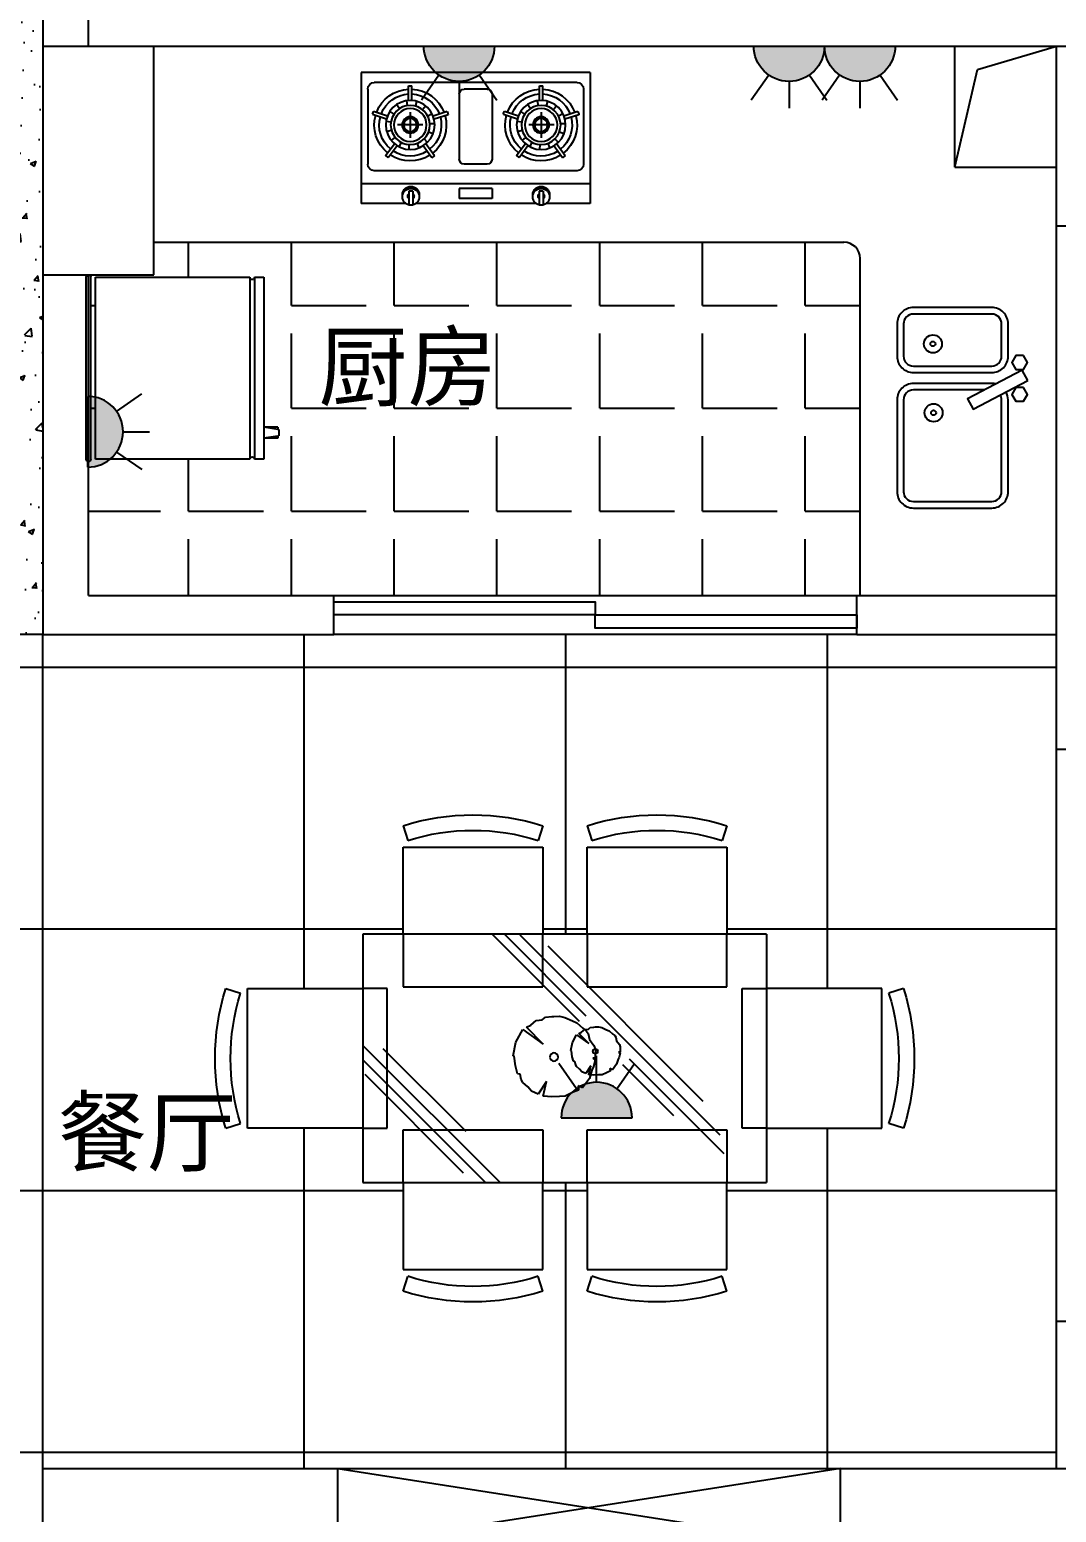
# Model space of a CAD drawing. Header units: millimetres. Extents: x 1149180 to 1411665549, y -85375798 to -28940.
# Drawn here: x 1157755 to 1160895, y -126989 to -122454 of the extents above; entities that cross this region are included whole.
import ezdxf

# ---------------------------------------------------------------- set-up
doc = ezdxf.new("R2010")
doc.units = ezdxf.units.MM
for name, color, linetype in [('44', 4, 'Continuous'), ('FL', 3, 'Continuous'), ('FUN', 2, 'Continuous'), ('GSHTK', 7, 'Continuous'), ('LL', 40, 'Continuous'), ('辅助线', 5, 'Continuous')]:
    doc.layers.add(name, color=color, linetype=linetype)
doc.styles.get("Standard").update_dxf_attribs({"font": 'txt', "bigfont": 'gbcbig.shx'})

# ---------------------------------------------------------------- blocks, each defined once
blk = doc.blocks.new('ljhljl')
at = {"color": 4}
for p, q in [((69457, -3973), (69321.1, -3973)), ((69321.1, -4373), (69321.1, -3973)), ((69855.6, -3973), (69488.4, -3973)), ((70021.1, -3973), (69887, -3973)), ((70021.1, -4373), (70021.1, -3973)), ((70021.1, -4033), (69321.1, -4033)), ((70021.1, -4373), (69321.1, -4373))]:
    blk.add_line(p, q, dxfattribs=at)
at = {"color": 8}
for p, q in [((69466.5, -4010.6), (69466.5, -3968.4)), ((69478.5, -4010.6), (69478.5, -3968.3)), ((69721.1, -3988.5), (69621.1, -3988.5)), ((69621.1, -4018.5), (69621.1, -3988.5)), ((69721.1, -4018.5), (69721.1, -3988.5)), ((69865.1, -4010.6), (69865.1, -3968.4)), ((69877.1, -4010.6), (69877.1, -3968.3)), ((69478.5, -4010.6), (69466.5, -4010.6)), ((69721.1, -4018.5), (69621.1, -4018.5)), ((69877.1, -4010.6), (69865.1, -4010.6)), ((69981.1, -4073), (69361.1, -4073)), ((69341.1, -4323), (69341.1, -4093)), ((69395.8, -4119.4), (69422.6, -4155.7)), ((69403.8, -4113.5), (69430.6, -4149.8)), ((69536.8, -4112.4), (69510.5, -4149.2)), ((69544.9, -4118.2), (69518.7, -4155)), ((69621.1, -4308), (69621.1, -4108)), ((69706.1, -4093), (69636.1, -4093)), ((69721.1, -4308), (69721.1, -4108)), ((69795.8, -4119.4), (69822.6, -4155.7)), ((69803.8, -4113.5), (69830.6, -4149.8)), ((69936.8, -4112.4), (69910.5, -4149.2)), ((69944.9, -4118.2), (69918.7, -4155)), ((70001.1, -4323), (70001.1, -4093)), ((69412.8, -4165.8), (69424.5, -4175.2)), ((69437, -4146.1), (69443.8, -4159.5)), ((69467.2, -4138.1), (69467.9, -4153)), ((69498, -4142.9), (69492.6, -4156.9)), ((69524.1, -4159.9), (69513.5, -4170.5)), ((69812.8, -4165.8), (69824.5, -4175.2)), ((69837, -4146.1), (69843.8, -4159.5)), ((69867.2, -4138.1), (69867.9, -4153)), ((69898, -4142.9), (69892.6, -4156.9)), ((69924.1, -4159.9), (69913.5, -4170.5)), ((69398.6, -4193.5), (69413.1, -4197.4)), ((69509.8, -4213), (69432.3, -4213)), ((69471.1, -4252.6), (69471.1, -4173.4)), ((69541.1, -4186.1), (69527.1, -4191.5)), ((69546, -4216.9), (69531, -4216.1)), ((69798.6, -4193.5), (69813.1, -4197.4)), ((69910.7, -4213), (69833.2, -4213)), ((69871.1, -4252.6), (69871.1, -4173.4)), ((69941.1, -4186.1), (69927.1, -4191.5)), ((69946, -4216.9), (69931, -4216.1)), ((69355.7, -4246.2), (69398.5, -4231.9)), ((69358.8, -4255.7), (69401.7, -4241.4)), ((69397, -4224.7), (69411.8, -4222.3)), ((69408.2, -4253.8), (69420.8, -4245.6)), ((69518.3, -4271.2), (69508.8, -4259.6)), ((69537.9, -4247), (69524.5, -4240.2)), ((69584, -4253.9), (69540.9, -4240.3)), ((69587, -4244.4), (69543.9, -4230.7)), ((69755.7, -4246.2), (69798.5, -4231.9)), ((69758.8, -4255.7), (69801.7, -4241.4)), ((69797, -4224.7), (69811.8, -4222.3)), ((69808.2, -4253.8), (69820.8, -4245.6)), ((69918.3, -4271.2), (69908.8, -4259.6)), ((69937.9, -4247), (69924.5, -4240.2)), ((69984, -4253.9), (69940.9, -4240.3)), ((69987, -4244.4), (69943.9, -4230.7)), ((69430.2, -4275.9), (69438.4, -4263.3)), ((69459.4, -4287), (69461.7, -4272.2)), ((69466.1, -4287.8), (69466.1, -4332.8)), ((69476.1, -4287.8), (69476.1, -4332.8)), ((69490.5, -4285.4), (69486.6, -4270.9)), ((69830.2, -4275.9), (69838.4, -4263.3)), ((69859.4, -4287), (69861.7, -4272.2)), ((69866.1, -4287.8), (69866.1, -4332.8)), ((69876.1, -4287.8), (69876.1, -4332.8)), ((69890.5, -4285.4), (69886.6, -4270.9)), ((69981.1, -4343), (69361.1, -4343)), ((69706.1, -4323), (69636.1, -4323))]:
    blk.add_line(p, q, dxfattribs=at)
for centre, radius in [((69471.1, -4213), 75), ((69471.1, -4213), 60), ((69471.1, -4213), 50), ((69871.1, -4213), 75), ((69871.1, -4213), 60), ((69871.1, -4213), 50), ((69471.1, -4213), 25), ((69471.1, -4213), 20), ((69871.1, -4213), 25), ((69871.1, -4213), 20)]:
    blk.add_circle(centre, radius, dxfattribs=at)
for centre, radius, start, end in [((69472.7, -3993.3), 25.7, 157.5, 180), ((69472.7, -3993.3), 25.7, 135, 157.5), ((69472.7, -3993.3), 25.7, 112.5, 135), ((69472.7, -3993.3), 25.7, 90, 112.5), ((69472.9, -3995.1), 9.75, 131.223, 228.777), ((69472.7, -3993.3), 25.7, 67.5, 90), ((69472.9, -3995.1), 9.75, 304.9148, 55.0852), ((69472.7, -3993.3), 25.7, 45, 67.5), ((69472.7, -3993.3), 25.7, 22.5, 45), ((69472.7, -3993.3), 25.7, 0, 22.5), ((69871.3, -3993.3), 25.7, 157.5, 180), ((69871.3, -3993.3), 25.7, 135, 157.5), ((69871.3, -3993.3), 25.7, 112.5, 135), ((69871.3, -3993.3), 25.7, 90, 112.5), ((69871.5, -3995.1), 9.75, 131.223, 228.777), ((69871.3, -3993.3), 25.7, 67.5, 90), ((69871.5, -3995.1), 9.75, 304.9148, 55.0852), ((69871.3, -3993.3), 25.7, 45, 67.5), ((69871.3, -3993.3), 25.7, 22.5, 45), ((69871.3, -3993.3), 25.7, 360, 22.5), ((69472.7, -3993.3), 25.7, 180, 202.5), ((69472.7, -3999.6), 25.7, 172.9577, 180), ((69472.7, -3999.6), 25.7, 180, 202.5), ((69472.7, -3993.3), 25.7, 202.5, 225), ((69472.7, -3999.6), 25.7, 202.5, 225), ((69472.7, -3993.3), 25.7, 225, 247.5), ((69472.7, -3999.6), 25.7, 225, 247.5), ((69472.7, -3993.3), 25.7, 247.5, 270), ((69472.7, -3999.6), 25.7, 247.5, 270), ((69472.7, -3993.3), 25.7, 270, 292.5), ((69472.7, -3999.6), 25.7, 270, 292.5), ((69472.7, -3993.3), 25.7, 292.5, 315), ((69472.7, -3999.6), 25.7, 292.5, 315), ((69472.7, -3993.3), 25.7, 315, 337.5), ((69472.7, -3999.6), 25.7, 315, 337.5), ((69472.7, -3993.3), 25.7, 337.5, 360), ((69472.7, -3999.6), 25.7, 337.5, 360), ((69472.7, -3999.6), 25.7, 0, 7.0423), ((69871.3, -3993.3), 25.7, 180, 202.5), ((69871.3, -3999.6), 25.7, 172.9577, 180), ((69871.3, -3999.6), 25.7, 180, 202.5), ((69871.3, -3993.3), 25.7, 202.5, 225), ((69871.3, -3999.6), 25.7, 202.5, 225), ((69871.3, -3993.3), 25.7, 225, 247.5), ((69871.3, -3999.6), 25.7, 225, 247.5), ((69871.3, -3993.3), 25.7, 247.5, 270), ((69871.3, -3999.6), 25.7, 247.5, 270), ((69871.3, -3993.3), 25.7, 270, 292.5), ((69871.3, -3999.6), 25.7, 270, 292.5), ((69871.3, -3993.3), 25.7, 292.5, 315), ((69871.3, -3999.6), 25.7, 292.5, 315), ((69871.3, -3993.3), 25.7, 315, 337.5), ((69871.3, -3999.6), 25.7, 315, 337.5), ((69871.3, -3993.3), 25.7, 337.5, 0), ((69871.3, -3999.6), 25.7, 337.5, 0), ((69871.3, -3999.6), 25.7, 360, 7.0423), ((69361.1, -4093), 20, 90, 180), ((69981.1, -4093), 20, 0, 90), ((69471.1, -4213), 120, 124.0692, 128.8452), ((69471.1, -4213), 110, 57.0625, 123.852), ((69471.1, -4213), 95, 57.4742, 123.4403), ((69471.1, -4213), 120, 52.0692, 56.8452), ((69636.1, -4108), 15, 90, 180), ((69706.1, -4108), 15, 0, 90), ((69871.1, -4213), 120, 124.0692, 128.8452), ((69871.1, -4213), 110, 57.0625, 123.852), ((69871.1, -4213), 95, 57.4742, 123.4403), ((69871.1, -4213), 120, 52.0692, 56.8452), ((69471.1, -4213), 110, 129.0625, 195.852), ((69471.1, -4213), 95, 129.4742, 195.4403), ((69471.1, -4213), 95, 345.4742, 51.4403), ((69471.1, -4213), 110, 345.0625, 51.852), ((69871.1, -4213), 110, 129.0625, 195.852), ((69871.1, -4213), 95, 129.4742, 195.4403), ((69871.1, -4213), 95, 345.4742, 51.4403), ((69871.1, -4213), 110, 345.0625, 51.852), ((69471.1, -4213), 120, 196.0692, 200.8452), ((69471.1, -4213), 110, 201.0625, 267.3947), ((69471.1, -4213), 95, 201.4742, 266.983), ((69471.1, -4213), 95, 273.017, 339.4403), ((69471.1, -4213), 110, 272.6053, 339.852), ((69471.1, -4213), 120, 340.0692, 344.8452), ((69871.1, -4213), 120, 196.0692, 200.8452), ((69871.1, -4213), 110, 201.0625, 267.3947), ((69871.1, -4213), 95, 201.4742, 266.983), ((69871.1, -4213), 95, 273.017, 339.4403), ((69871.1, -4213), 110, 272.6053, 339.852), ((69871.1, -4213), 120, 340.0692, 344.8452), ((69361.1, -4323), 20, 180, 270), ((69471.1, -4213), 120, 267.612, 272.388), ((69636.1, -4308), 15, 180, 270), ((69706.1, -4308), 15, 270, 0), ((69871.1, -4213), 120, 267.612, 272.388), ((69981.1, -4323), 20, 270, 0)]:
    blk.add_arc(centre, radius, start, end, dxfattribs=at)
blk = doc.blocks.new('星盆')
at = {"color": 1}
for points in [[(-200.1, 186.4), (-200.1, 162.2), (-179.1, 150.1), (-158.1, 162.2), (-158.1, 186.4), (-179.1, 198.5)], [(-123.9, 199.1), (-156, 182.2), (-68, 15.1), (-35.9, 32)], [(-102.4, 186.4), (-102.4, 162.2), (-81.4, 150.1), (-60.5, 162.2), (-60.5, 186.4), (-81.4, 198.5)]]:
    blk.add_lwpolyline(points, close=True, dxfattribs=at)
blk.add_lwpolyline([(-198.2, 138.9), (-297, 138.9, 0.414214), (-347, 88.9), (-347, -150.9, 0.414214), (-297, -200.9), (-198.2, -200.9, 0.414214), (-148.2, -150.9), (-148.2, 88.9, 0.414214)], format="xyb", close=True, dxfattribs=at)
for points in [[(-113.4, 101.4, 0.063308), (-115, 88.9), (-115, -150.9, 0.414214), (-65, -200.9), (216, -200.9, 0.414214), (266, -150.9), (266, 88.9, 0.414214), (216, 138.9)], [(216, 138.9), (-65, 138.9, 0.125448), (-89, 132.8)]]:
    blk.add_lwpolyline(points, format="xyb", dxfattribs=at)
at = {"color": 5}
blk.add_lwpolyline([(-198.2, 118.9), (-297, 118.9, 0.414214), (-327, 88.9), (-327, -150.9, 0.414214), (-297, -180.9), (-198.2, -180.9, 0.414214), (-168.2, -150.9), (-168.2, 88.9, 0.414214)], format="xyb", close=True, dxfattribs=at)
for points in [[(-95, 66.5), (-95, -150.9, 0.414214), (-65, -180.9), (216, -180.9, 0.414214), (246, -150.9), (246, 88.9, 0.414214), (216, 118.9)], [(216, 118.9), (-65, 118.9, 0.127924), (-79.7, 115.1)]]:
    blk.add_lwpolyline(points, format="xyb", dxfattribs=at)
at = {"color": 3}
for centre, radius in [((-236, -91.2), 27.5), ((-236, -91.2), 7.51), ((-25.3, -89.1), 27.5), ((-25.3, -89.1), 7.51)]:
    blk.add_circle(centre, radius, dxfattribs=at)
blk = doc.blocks.new('星盆1')
at = {"layer": 'FL', "xscale": -1}
blk.add_blockref('星盆', (216, -138.9), dxfattribs=at)
blk = doc.blocks.new('drgrgr')
at = {"color": 4}
for p, q in [((25998.6, -13275.7), (25441.7, -13275.7)), ((25441.7, -13304.3), (25441.7, -13776)), ((25998.6, -13776), (25998.6, -13304.3)), ((25441.7, -13790.3), (25441.7, -13818.9)), ((25441.7, -13818.9), (25998.6, -13818.9)), ((25900.7, -13861.8), (25900.7, -13818.9)), ((25933.8, -13861.8), (25933.8, -13818.9)), ((25998.6, -13818.9), (25998.6, -13790.3)), ((25900.7, -13861.8), (25906.9, -13861.8)), ((25906.9, -13861.8), (25906.9, -13865.4)), ((25907.5, -13865.4), (25927.1, -13865.4)), ((25927.6, -13861.8), (25927.6, -13865.4)), ((25927.6, -13861.8), (25933.8, -13861.8))]:
    blk.add_line(p, q, dxfattribs=at)
at = {"color": 8}
for p, q in [((25998.6, -13290), (25441.7, -13290)), ((25998.6, -13304.3), (25441.7, -13304.3)), ((25441.7, -13776), (25998.6, -13776)), ((25441.7, -13790.3), (25998.6, -13790.3)), ((25906.9, -13861.8), (25900.7, -13818.9)), ((25927.6, -13861.8), (25933.8, -13818.9))]:
    blk.add_line(p, q, dxfattribs=at)
at = {"color": 4}
for centre, start, end in [((25441.7, -13282.9), 90, 270), ((25998.6, -13282.9), 270, 90), ((25441.7, -13783.2), 270, 90), ((25998.6, -13783.2), 90, 270)]:
    blk.add_arc(centre, 7.15, start, end, dxfattribs=at)
blk = doc.blocks.new('drtdg')
at = {"color": 8, "linetype": 'ByBlock', "ltscale": 5}
for p, q in [((229109.4, -196531.8), (229109.4, -196370.2)), ((229742.7, -196372.7), (229131, -196984.4)), ((229536.9, -196370.2), (229536.9, -196531.8)), ((229789.7, -196370.2), (229540.2, -196619.8)), ((229826.9, -196370.2), (229560.9, -196636.3)), ((229672, -196531.8), (229672, -196370.2)), ((230099.5, -196370.2), (230099.5, -196531.8)), ((229657.1, -196406.2), (229182.7, -196880.6)), ((229062.5, -196536.5), (228987.8, -196536.5)), ((229062.5, -196964), (229062.5, -196536.5)), ((229536.9, -196531.8), (229109.4, -196531.8)), ((230099.5, -196531.8), (229672, -196531.8)), ((230148.2, -196964), (230148.2, -196536.5)), ((230148.2, -196536.5), (230222.8, -196536.5)), ((230222.8, -196710.4), (229803, -197130.2)), ((230161.2, -196720), (229908, -196973.2)), ((229408, -196752), (229118.8, -197041.1)), ((229428.7, -196768.5), (229272.2, -196924.9)), ((230222.8, -196755), (229847.6, -197130.2)), ((230216.9, -196798.1), (229915.4, -197099.7)), ((228987.8, -196964), (229062.5, -196964)), ((229536.9, -196968.6), (229109.4, -196968.6)), ((229109.4, -196968.6), (229109.4, -197130.2)), ((229536.9, -197130.2), (229536.9, -196968.6)), ((230099.5, -196968.6), (229672, -196968.6)), ((229672, -196968.6), (229672, -197130.2)), ((230099.5, -197130.2), (230099.5, -196968.6)), ((230222.8, -196964), (230148.2, -196964))]:
    blk.add_line(p, q, dxfattribs=at)
at = {"layer": '44', "color": 4}
for p, q in [((229109.4, -196038.5), (229123.8, -196083.7)), ((229536.9, -196038.5), (229522.5, -196083.7)), ((229672, -196038.5), (229686.4, -196083.7)), ((230099.5, -196038.5), (230085.1, -196083.7)), ((228569.1, -196536.5), (228614.4, -196550.9)), ((230641.5, -196536.5), (230596.3, -196550.9)), ((228569.1, -196964), (228614.4, -196949.6)), ((230641.5, -196964), (230596.3, -196949.6)), ((229109.4, -197462), (229123.8, -197416.7)), ((229536.9, -197462), (229522.5, -197416.7)), ((229672, -197462), (229686.4, -197416.7)), ((230099.5, -197462), (230085.1, -197416.7))]:
    blk.add_line(p, q, dxfattribs=at)
for centre, radius, start, end in [((229323.2, -196710.4), 705.1, 72.3544, 107.6456), ((229885.8, -196710.4), 705.1, 72.3544, 107.6456), ((229323.2, -196710.4), 657.6, 72.3544, 107.6456), ((229885.8, -196710.4), 657.6, 72.3544, 107.6456), ((229241.1, -196750.2), 705.1, 162.3544, 197.6456), ((229241.1, -196750.2), 657.6, 162.3544, 197.6456), ((229969.6, -196750.2), 657.6, 342.3544, 17.6456), ((229969.6, -196750.2), 705.1, 342.3544, 17.6456), ((229323.2, -196790), 657.6, 252.3544, 287.6456), ((229885.8, -196790), 657.6, 252.3544, 287.6456), ((229323.2, -196790), 705.1, 252.3544, 287.6456), ((229885.8, -196790), 705.1, 252.3544, 287.6456)]:
    blk.add_arc(centre, radius, start, end, dxfattribs=at)
at = {"layer": 'FUN', "color": 3}
for p, q in [((229501.6, -196653.6), (229491.8, -196656.1)), ((229511.5, -196654.1), (229501.6, -196653.6)), ((229515.7, -196654.4), (229511.5, -196654.1)), ((229526.9, -196655.3), (229515.7, -196654.4)), ((229532.9, -196660.6), (229526.9, -196655.3)), ((229567.9, -196641.6), (229549.3, -196658)), ((229581.7, -196635.8), (229567.9, -196641.6)), ((229605.3, -196625.3), (229581.7, -196635.8)), ((229621.5, -196621), (229605.3, -196625.3)), ((229638, -196622), (229621.5, -196621)), ((229645, -196622.3), (229638, -196622)), ((229663.7, -196623.9), (229645, -196622.3)), ((229673.7, -196632.7), (229663.7, -196623.9)), ((229671.2, -196706.7), (229722.1, -196654.9)), ((229692.3, -196634.2), (229673.7, -196632.7)), ((229708.4, -196649), (229692.3, -196634.2)), ((229722.1, -196654.9), (229708.4, -196649)), ((229446.4, -196696.1), (229438.1, -196707.7)), ((229448.5, -196685.5), (229446.4, -196696.1)), ((229452.3, -196680.2), (229448.5, -196685.5)), ((229458.3, -196675.8), (229452.3, -196680.2)), ((229469.4, -196665.9), (229458.3, -196675.8)), ((229477.7, -196662.4), (229469.4, -196665.9)), ((229491.8, -196656.1), (229477.7, -196662.4)), ((229529.5, -196691.9), (229515.7, -196711.2)), ((229533.1, -196674.2), (229529.5, -196691.9)), ((229531.4, -196705), (229562, -196673.9)), ((229568.7, -196678.3), (229531.4, -196705)), ((229544.1, -196661.5), (229532.9, -196660.6)), ((229539.3, -196665.4), (229533.1, -196674.2)), ((229549.3, -196658), (229539.3, -196665.4)), ((229553.7, -196670.4), (229544.1, -196661.5)), ((229562, -196673.9), (229553.7, -196670.4)), ((229581.3, -196701.5), (229568.7, -196678.3)), ((229733.3, -196662.3), (229671.2, -196706.7)), ((229754.4, -196700.9), (229733.3, -196662.3)), ((229763.2, -196742.2), (229754.4, -196700.9)), ((229438.1, -196707.7), (229435.2, -196714.8)), ((229435.2, -196714.8), (229435.9, -196730.7)), ((229435.9, -196730.7), (229440.4, -196730.7)), ((229440.4, -196730.7), (229435.9, -196734.4)), ((229435.9, -196734.4), (229438.9, -196745.9)), ((229438.9, -196745.9), (229441.8, -196752.9)), ((229515.7, -196711.2), (229510.8, -196723.1)), ((229510.8, -196723.1), (229511.9, -196749.6)), ((229578.4, -196759.1), (229582.1, -196745)), ((229586.6, -196726.3), (229581.3, -196701.5)), ((229582.1, -196745), (229584.4, -196727.2)), ((229584.4, -196727.2), (229586.6, -196726.3)), ((229755.7, -196773.4), (229759.5, -196743.7)), ((229759.5, -196743.7), (229763.2, -196742.2)), ((229441.8, -196752.9), (229446.4, -196768)), ((229446.4, -196768), (229459, -196785)), ((229459, -196785), (229467.2, -196781.4)), ((229467.2, -196781.4), (229466.5, -196789.4)), ((229466.5, -196789.4), (229471.7, -196791.2)), ((229471.7, -196791.2), (229477.7, -196793.9)), ((229511.9, -196749.6), (229519.5, -196749.6)), ((229519.5, -196749.6), (229511.9, -196755.6)), ((229511.9, -196755.6), (229517, -196774.9)), ((229517, -196774.9), (229521.9, -196786.6)), ((229521.9, -196786.6), (229529.5, -196811.8)), ((229531.4, -196800.1), (229525.4, -196773.4)), ((229525.4, -196773.4), (229540.4, -196796.4)), ((229540.4, -196796.4), (229553, -196791.2)), ((229553, -196791.2), (229559.7, -196783.2)), ((229559.7, -196783.2), (229568.7, -196775.2)), ((229568.7, -196775.2), (229571.7, -196769.9)), ((229571.7, -196769.9), (229573.9, -196760.1)), ((229573.9, -196760.1), (229578.4, -196759.1)), ((229749.5, -196797), (229755.7, -196773.4)), ((229477.7, -196793.9), (229491.1, -196800.1)), ((229491.1, -196800.1), (229501.6, -196800.9)), ((229501.6, -196800.9), (229515.7, -196801.8)), ((229515.7, -196801.8), (229531.4, -196800.1)), ((229529.5, -196811.8), (229550.6, -196840)), ((229550.6, -196840), (229564.2, -196834)), ((229564.2, -196834), (229563, -196847.4)), ((229671.2, -196865.2), (229661.2, -196820.7)), ((229661.2, -196820.7), (229686.1, -196859.1)), ((229707.2, -196850.4), (229718.4, -196837.1)), ((229718.4, -196837.1), (229733.3, -196823.7)), ((229733.3, -196823.7), (229738.3, -196814.9)), ((229738.3, -196814.9), (229741.9, -196798.5)), ((229741.9, -196798.5), (229749.5, -196797)), ((229563, -196847.4), (229571.7, -196850.4)), ((229571.7, -196850.4), (229581.7, -196854.8)), ((229581.7, -196854.8), (229603.9, -196865.2)), ((229603.9, -196865.2), (229621.5, -196866.5)), ((229621.5, -196866.5), (229645, -196868.1)), ((229645, -196868.1), (229671.2, -196865.2)), ((229686.1, -196859.1), (229707.2, -196850.4))]:
    blk.add_line(p, q, dxfattribs=at)
blk.add_circle((229638, -196746.1), 12.5, dxfattribs=at)
at = {"layer": 'FUN', "color": 3, "extrusion": (0, 0, -1)}
blk.add_ellipse((229511.5, -196728.6), major_axis=(5.32, 5.32), ratio=1, start_param=3.926991, end_param=10.210176, dxfattribs=at)
at = {"layer": 'LL', "color": 2}
for p, q in [((229536.9, -196104.3), (229109.4, -196104.3)), ((229109.4, -196104.3), (229109.4, -196370.2)), ((229536.9, -196370.2), (229536.9, -196104.3)), ((229672, -196104.3), (229672, -196370.2)), ((230099.5, -196104.3), (229672, -196104.3)), ((230099.5, -196370.2), (230099.5, -196104.3)), ((228987.8, -196370.2), (230222.8, -196370.2)), ((228987.8, -196370.2), (228987.8, -197130.2)), ((230222.8, -196370.2), (230222.8, -197130.2)), ((228635, -196964), (228635, -196536.5)), ((228635, -196536.5), (228987.8, -196536.5)), ((230575.7, -196536.5), (230222.8, -196536.5)), ((230575.7, -196964), (230575.7, -196536.5)), ((228987.8, -196964), (228635, -196964)), ((230222.8, -196964), (230575.7, -196964)), ((230222.8, -197130.2), (228987.8, -197130.2)), ((229109.4, -197396.1), (229109.4, -197130.2)), ((229536.9, -197130.2), (229536.9, -197396.1)), ((229672, -197396.1), (229672, -197130.2)), ((230099.5, -197130.2), (230099.5, -197396.1)), ((229536.9, -197396.1), (229109.4, -197396.1)), ((230099.5, -197396.1), (229672, -197396.1))]:
    blk.add_line(p, q, dxfattribs=at)
blk = doc.blocks.new('grgrhhh')
at = {"ltscale": 20}
blk.add_hatch(color=22, dxfattribs=at).paths.add_polyline_path([(151041.2, -8961.1, 1), (150824.7, -8961.1)])
at = {"color": 22, "ltscale": 20}
for p, q in [((150871, -8872.4), (150817.4, -8795.5)), ((150932.9, -8852.9), (150932.9, -8771.5)), ((150994.9, -8872.4), (151048.4, -8795.5)), ((150824.7, -8961.1), (151041.2, -8961.1))]:
    blk.add_line(p, q, dxfattribs=at)
blk.add_arc((150932.9, -8961.1), 108.2, 0, 180, dxfattribs=at)

msp = doc.modelspace()

# ---------------------------------------------------------------- hatches: boundary and pattern name
h = msp.add_hatch()
h.set_pattern_fill('AR-CONC', color=8, style=0)
h.set_pattern_definition([(50, (646632.55, -164406.05), (182.18467, -15.939086), [19.05, -209.55]), (355, (646632.55, -164406.05), (-35.242826, 191.05664), [15.24, -167.64]), (100.451, (646647.74, -164407.38), (146.9425, 175.11669), [16.19, -178.09]), (46.1842, (646632.55, -164355.25), (271.07904, -42.04233), [28.575, -314.325]), (96.6356, (646655.14, -164358.75), (237.40423, 247.42556), [24.285, -267.135]), (351.184, (646632.55, -164355.25), (237.4046, 247.42512), [22.86, -251.46]), (21, (646657.95, -164367.95), (151.61488, -102.26552), [19.05, -209.55]), (326, (646657.95, -164367.95), (61.80203, 184.187966), [15.24, -167.64]), (71.4514, (646670.59, -164376.47), (213.41649, 81.92286), [16.19, -178.09]), (37.5, (646632.554, -164406.05), (3.088603, 84.555039), [0, -165.608, 0, -170.18, 0, -168.275]), (7.5, (646632.55, -164406.05), (66.819663, 100.180575), [0, -97.028, 0, -161.798, 0, -64.135]), (327.5, (646575.91, -164406.05), (135.590595, -5.728744), [0, -63.5, 0, -198.12, 0, -262.89]), (317.5, (646550.51, -164406.05), (148.129181, 25.42649), [0, -82.55, 0, -131.572, 0, -186.69])])
h.paths.add_polyline_path([(1157794.7, -121324.3), (1155934.7, -121324.3), (1155934.7, -121384.3), (1155934.7, -122294.3), (1155934.7, -122384.3), (1156834.7, -122384.3), (1156834.7, -122594.3), (1156834.7, -123494.3), (1156834.7, -124304.3), (1157794.7, -124304.3), (1157794.7, -122354.3), (1157794.7, -121444.3)])
h.paths.add_polyline_path([(1157714.7, -121404.3), (1157714.7, -124224.3), (1156914.7, -124224.3), (1156914.7, -122304.3), (1156014.7, -122304.3), (1156014.7, -121404.3)], flags=16)
h = msp.add_hatch()
h.set_pattern_fill('ANGLE', color=8, scale=45, style=0)
h.set_pattern_definition([(0, (-18592.22, -84007.44), (0, 314.325), [228.6, -85.725]), (90, (-18592.22, -84007.44), (-314.325, 2e-14), [228.6, -85.725])])
h.paths.add_polyline_path([(1160294.7, -123154.3, 0.414214), (1160244.7, -123104.3), (1158134.7, -123104.3), (1158134.7, -123204.3), (1157934.7, -123204.3, -0.414214), (1157941.8, -123211.4), (1157941.8, -123768.3, -0.414214), (1157934.7, -123775.4), (1157934.7, -124184.3), (1158684.7, -124184.3), (1160284.7, -124184.3), (1160294.7, -124184.3)])
h.paths.add_polyline_path([(1158517.2, -123676.6), (1158517.2, -123697.3), (1158513.6, -123697.3), (1158513.6, -123703.5), (1158470.7, -123703.5), (1158470.7, -123768.3), (1158442.1, -123768.3, 1), (1158427.8, -123768.3), (1157956.1, -123768.3), (1157956.1, -123211.4), (1158427.8, -123211.4, 1), (1158442.1, -123211.4), (1158470.7, -123211.4), (1158470.7, -123670.4), (1158513.6, -123670.4), (1158513.6, -123676.6)], flags=16)

# ---------------------------------------------------------------- linework, layer by layer
at = {"color": 8}
for p, q in [((1157794.7, -122354.3), (1157794.7, -124304.3)), ((1157934.7, -122504.3), (1157934.7, -122354.3)), ((1157794.7, -122504.3), (1164474.7, -122504.3)), ((1158134.7, -123204.3), (1158134.7, -122504.3)), ((1160584.7, -122874.3), (1160584.7, -122504.3)), ((1160653.7, -122576.5), (1160894.7, -122504.3)), ((1160894.7, -124654.3), (1160894.7, -122504.3)), ((1160584.7, -122874.3), (1160653.7, -122576.5)), ((1160584.7, -122874.3), (1160894.7, -122874.3)), ((1160894.7, -123054.3), (1161134.7, -123054.3)), ((1158134.7, -123104.3), (1160244.7, -123104.3)), ((1160294.7, -124184.3), (1160294.7, -123154.3)), ((1157794.7, -123204.3), (1158134.7, -123204.3)), ((1157934.7, -124184.3), (1157934.7, -123204.3)), ((1157934.7, -124184.3), (1158684.7, -124184.3)), ((1158684.7, -124304.3), (1158684.7, -124184.3)), ((1158684.7, -124184.3), (1160284.7, -124184.3)), ((1160284.7, -124184.3), (1160894.7, -124184.3)), ((1160284.7, -124304.3), (1160284.7, -124184.3)), ((1157794.7, -124304.3), (1156834.7, -124304.3)), ((1157794.7, -124304.3), (1158684.7, -124304.3)), ((1157794.7, -126854.3), (1157794.7, -124304.3)), ((1158594.7, -125386.6), (1158594.7, -124304.3)), ((1160284.7, -124304.3), (1158684.7, -124304.3)), ((1159394.7, -125220.4), (1159394.7, -124304.3)), ((1160194.7, -125386.6), (1160194.7, -124304.3)), ((1160284.7, -124304.3), (1160894.7, -124304.3)), ((1156834.7, -124404.3), (1160894.7, -124404.3)), ((1160894.7, -124654.3), (1161134.7, -124654.3)), ((1160894.7, -126404.3), (1160894.7, -124654.3)), ((1156834.7, -125204.3), (1158896.7, -125204.3)), ((1159324.2, -125204.3), (1159459.3, -125204.3)), ((1159886.8, -125204.3), (1160894.7, -125204.3)), ((1158594.7, -126854.3), (1158594.7, -125814.1)), ((1160194.7, -126854.3), (1160194.7, -125814.1)), ((1153034.7, -126004.3), (1158896.7, -126004.3)), ((1159324.2, -126004.3), (1159459.3, -126004.3)), ((1159394.7, -126854.3), (1159394.7, -125980.4)), ((1159886.8, -126004.3), (1160894.7, -126004.3)), ((1160894.7, -126404.3), (1161134.7, -126404.3)), ((1160894.7, -126854.3), (1160894.7, -126404.3)), ((1156623.1, -126804.3), (1160894.7, -126804.3)), ((1157794.7, -126854.3), (1162704.7, -126854.3)), ((1157794.7, -127544.3), (1157794.7, -126854.3)), ((1158696.8, -127094.3), (1158696.8, -126854.3)), ((1158696.8, -126854.3), (1160234.7, -127094.3)), ((1160234.7, -126854.3), (1158696.8, -127094.3)), ((1160234.7, -127094.3), (1160234.7, -126854.3))]:
    msp.add_line(p, q, dxfattribs=at)
at = {"color": 4}
for points in [[(1158684.7, -124204.3), (1159484.7, -124204.3), (1159484.7, -124244.3), (1158684.7, -124244.3)], [(1159484.7, -124244.3), (1160284.7, -124244.3), (1160284.7, -124284.3), (1159484.7, -124284.3)]]:
    msp.add_lwpolyline(points, close=True, dxfattribs=at)
at = {"color": 8}
msp.add_arc((1160244.7, -123154.3), 50, 0, 90, dxfattribs=at)

# ---------------------------------------------------------------- block references
at = {"color": 1, "xscale": -1, "rotation": 180}
for p in [(1008135.3, -131465.4), (1009144.4, -131465.4), (1009360.9, -131465.4)]:
    msp.add_blockref('grgrhhh', p, dxfattribs=at)
at = {"color": 3, "xscale": -1, "rotation": 90}
msp.add_blockref('drgrgr', (1144651.8, -97769.7), dxfattribs=at)
at = {"xscale": -1, "rotation": 270}
msp.add_blockref('星盆1', (1160747.2, -123867.2), dxfattribs=at)
at = {"color": 1, "rotation": 270}
msp.add_blockref('grgrhhh', (1166893.2, 27248.9), dxfattribs=at)
at = {"color": 8, "lineweight": 0, "xscale": -1}
msp.add_blockref('drtdg', (1388996.3, 71149.8), dxfattribs=at)
at = {"color": 1}
msp.add_blockref('grgrhhh', (1008555.8, -116820.6), dxfattribs=at)
at = {"layer": '辅助线', "xscale": -1, "rotation": 180}
msp.add_blockref('ljhljl', (1089447.7, -126958.8), dxfattribs=at)

# ---------------------------------------------------------------- texts
at = {"layer": 'GSHTK', "color": 1, "char_height": 200, "width": 1435.504, "attachment_point": 1}
for s, insert in [('\\pt200;{\\fSimSun|b0|i0|c134|p2;厨房}', (1158637.8, -123384.6)), ('\\pt200;{\\fSimSun|b0|i0|c134|p2;餐厅}', (1157840.3, -125725.4))]:
    msp.add_mtext(s, dxfattribs=dict(at, insert=insert))

doc.saveas('drawing.dxf')
